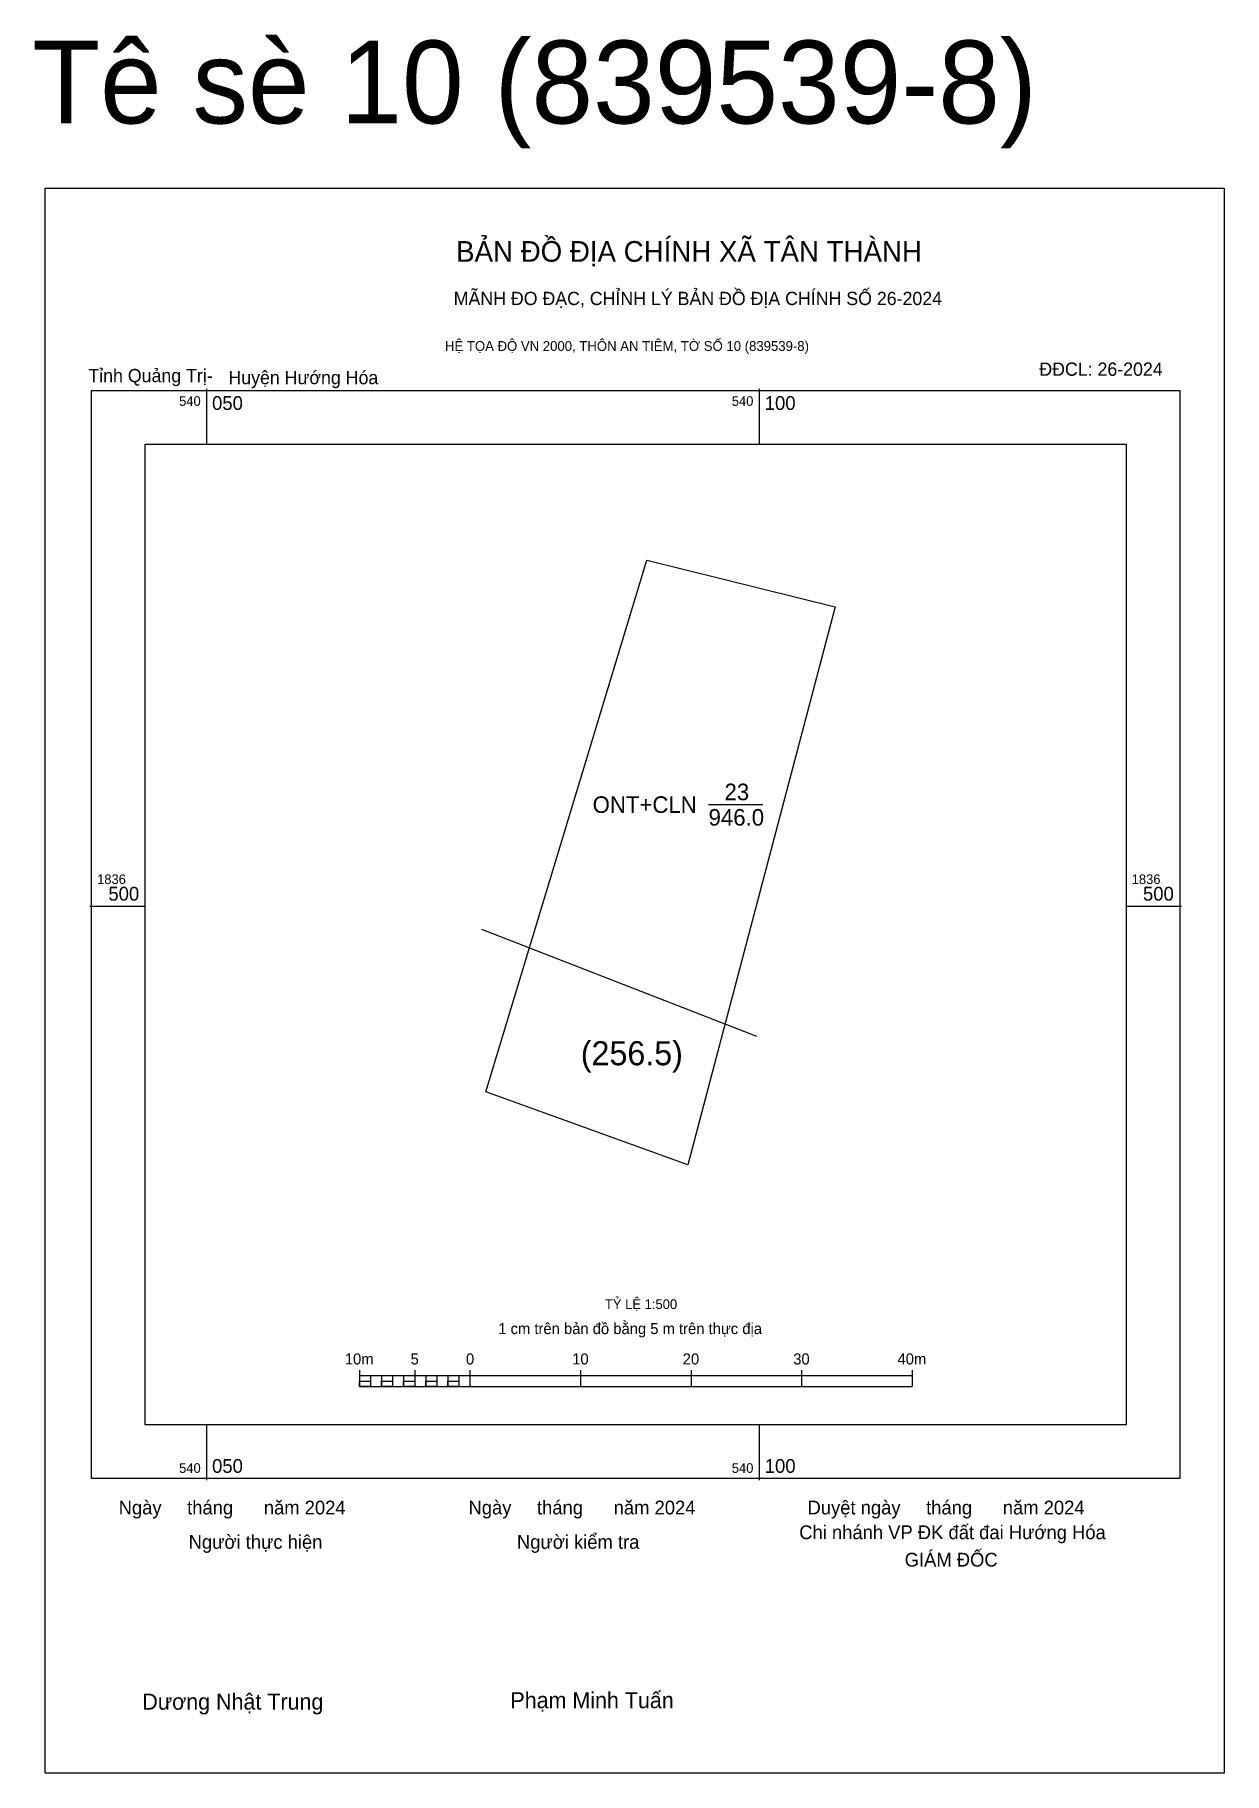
# Model space of a CAD drawing. Extents: x 540034 to 540142, y 1836422 to 1836579.
import ezdxf

# ---------------------------------------------------------------- set-up
doc = ezdxf.new("R2010")
doc.units = 0
for name, color, linetype in [('Level 10', 7, 'Continuous'), ('Level 13', 7, 'Continuous'), ('Level 15', 7, 'Continuous'), ('Level 27', 7, 'Continuous'), ('Level 30', 7, 'Continuous'), ('Level 6', 7, 'Continuous'), ('Level 62', 7, 'Continuous'), ('Level 63', 7, 'Continuous'), ('Level 9', 7, 'Continuous')]:
    doc.layers.add(name, color=color, linetype=linetype)

msp = doc.modelspace()

# ---------------------------------------------------------------- linework, layer by layer
at = {"layer": 'Level 10'}
msp.add_line((540074.87, 1836497.92), (540099.75, 1836488.23), dxfattribs=at)
msp.add_lwpolyline([(540089.83, 1836531.3), (540106.87, 1836527.1), (540093.55, 1836476.58), (540075.28, 1836483.19)], close=True, dxfattribs=at)
at = {"layer": 'Level 15'}
msp.add_lwpolyline([(540035.39, 1836564.98), (540142.07, 1836564.98), (540142.07, 1836421.53), (540035.39, 1836421.53)], close=True, dxfattribs=at)
at = {"layer": 'Level 27'}
for p, q in [((540089.83, 1836531.3), (540089.83, 1836531.3)), ((540089.83, 1836531.3), (540089.83, 1836531.3)), ((540106.87, 1836527.1), (540106.87, 1836527.1)), ((540075.28, 1836483.19), (540075.28, 1836483.19))]:
    msp.add_line(p, q, dxfattribs=at)
at = {"layer": 'Level 30'}
msp.add_line((540095.42, 1836509.19), (540100.33, 1836509.19), dxfattribs=at)
at = {"layer": 'Level 62'}
msp.add_lwpolyline([(540044.45, 1836541.81), (540133.2, 1836541.81), (540133.2, 1836453.06), (540044.45, 1836453.06)], close=True, dxfattribs=at)
at = {"layer": 'Level 63'}
for p, q in [((540050, 1836546.81), (540050, 1836541.81)), ((540100, 1836546.81), (540100, 1836541.81)), ((540039.45, 1836500), (540044.45, 1836500)), ((540133.2, 1836500), (540138.2, 1836500)), ((540063.83, 1836458.02), (540063.83, 1836456.52)), ((540063.83, 1836457.52), (540113.83, 1836457.52)), ((540064.83, 1836457.52), (540064.83, 1836456.52)), ((540065.83, 1836457.52), (540065.83, 1836456.52)), ((540066.83, 1836457.52), (540066.83, 1836456.52)), ((540067.83, 1836457.52), (540067.83, 1836456.52)), ((540068.83, 1836458.02), (540068.83, 1836456.52)), ((540068.83, 1836457.52), (540068.83, 1836456.52)), ((540069.83, 1836457.52), (540069.83, 1836456.52)), ((540070.83, 1836457.52), (540070.83, 1836456.52)), ((540071.83, 1836457.52), (540071.83, 1836456.52)), ((540072.83, 1836457.52), (540072.83, 1836456.52)), ((540073.83, 1836458.02), (540073.83, 1836456.52)), ((540073.83, 1836457.52), (540073.83, 1836456.52)), ((540083.83, 1836458.02), (540083.83, 1836456.52)), ((540093.83, 1836458.02), (540093.83, 1836456.52)), ((540103.83, 1836458.02), (540103.83, 1836456.52)), ((540113.83, 1836458.02), (540113.83, 1836456.52)), ((540063.83, 1836456.52), (540113.83, 1836456.52)), ((540050, 1836453.06), (540050, 1836448.06)), ((540100, 1836453.06), (540100, 1836448.06))]:
    msp.add_line(p, q, dxfattribs=at)
for points in [[(540039.6, 1836546.66), (540138.05, 1836546.66), (540138.05, 1836448.21), (540039.6, 1836448.21)], [(540063.83, 1836457.02), (540064.83, 1836457.02), (540064.83, 1836456.52), (540063.83, 1836456.52)], [(540063.83, 1836457.02), (540064.83, 1836457.02), (540064.83, 1836456.52), (540063.83, 1836456.52)], [(540065.83, 1836457.02), (540066.83, 1836457.02), (540066.83, 1836456.52), (540065.83, 1836456.52)], [(540067.83, 1836457.02), (540068.83, 1836457.02), (540068.83, 1836456.52), (540067.83, 1836456.52)], [(540069.83, 1836457.02), (540070.83, 1836457.02), (540070.83, 1836456.52), (540069.83, 1836456.52)], [(540071.83, 1836457.02), (540072.83, 1836457.02), (540072.83, 1836456.52), (540071.83, 1836456.52)]]:
    msp.add_lwpolyline(points, close=True, dxfattribs=at)

# ---------------------------------------------------------------- texts
at = {"layer": 'Level 10'}
msp.add_text('(256.5)', height=2.18, dxfattribs=at).set_placement((540083.86, 1836485.6))
at = {"layer": 'Level 13'}
for s, p in [('23', (540096.86, 1836509.59)), ('ONT+CLN', (540084.93, 1836508.44)), ('946.0', (540095.42, 1836507.29))]:
    msp.add_text(s, height=1.5, dxfattribs=at).set_placement(p)
at = {"layer": 'Level 6'}
msp.add_text('TỶ LỆ 1:500', height=0.879, dxfattribs=at).set_placement((540086.04, 1836463.54))
at = {"layer": 'Level 63'}
for s, height, p in [('Tê sè 10 (839539-8)', 7.5, (540034.24, 1836570.84)), ('BẢN ĐỒ ĐỊA CHÍNH XÃ TÂN THÀNH', 1.8718, (540072.58, 1836558.32)), ('MÃNH ĐO ĐẠC, CHỈNH LÝ BẢN ĐỒ ĐỊA CHÍNH SỐ 26-2024', 1.2011, (540072.36, 1836554.4)), ('HỆ TỌA ĐỘ VN 2000, THÔN AN TIÊM, TỜ SỐ 10 (839539-8)', 0.8891, (540071.57, 1836550.25)), ('540', 0.875, (540047.52, 1836545.28)), ('050', 1.25, (540050.5, 1836544.91)), ('540', 0.875, (540097.52, 1836545.28)), ('100', 1.25, (540100.5, 1836544.91)), ('1836', 0.875, (540040.1, 1836502)), ('1836', 0.875, (540133.7, 1836502)), ('500', 1.25, (540041.12, 1836500.5)), ('500', 1.25, (540134.72, 1836500.5)), ('D', 0.00501, (540075.28, 1836483.19)), ('D', 0.00501, (540075.28, 1836483.19)), ('D', 0.00501, (540075.28, 1836483.19)), ('D', 0.00501, (540075.28, 1836483.19)), ('D', 0.00501, (540075.28, 1836483.19)), ('D', 0.00501, (540075.28, 1836483.19)), ('1 cm trên bản đồ bằng 5 m trên thực địa', 1, (540076.39, 1836461.27)), ('10m', 1, (540062.51, 1836458.52)), ('5', 1, (540068.46, 1836458.52)), ('0', 1, (540073.47, 1836458.52)), ('10', 1, (540083.08, 1836458.52)), ('20', 1, (540093.08, 1836458.52)), ('30', 1, (540103.08, 1836458.52)), ('40m', 1, (540112.51, 1836458.52)), ('540', 0.875, (540047.52, 1836448.71)), ('050', 1.25, (540050.5, 1836448.71)), ('540', 0.875, (540097.52, 1836448.71)), ('100', 1.25, (540100.5, 1836448.71)), ('Ngày     tháng      năm 2024', 1.2442, (540042.05, 1836444.95)), ('Ngày     tháng      năm 2024', 1.2442, (540073.7, 1836444.95)), ('Duyệt ngày     tháng      năm 2024', 1.2442, (540104.37, 1836444.95)), ('Người thực hiện', 1.2442, (540048.38, 1836441.84)), ('Người kiểm tra', 1.2442, (540078.08, 1836441.84)), ('Chi nhánh VP ĐK đất đai Hướng Hóa', 1.2442, (540103.62, 1836442.71)), ('GIÁM ĐỐC', 1.244, (540113.16, 1836440.23)), ('Phạm Minh Tuấn', 1.4512, (540077.49, 1836427.41)), ('Dương Nhật Trung', 1.4512, (540044.19, 1836427.28))]:
    msp.add_text(s, height=height, dxfattribs=at).set_placement(p)
at = {"layer": 'Level 9'}
for s, p in [('Tỉnh Quảng Trị-', (540039.31, 1836547.42)), ('Huyện Hướng Hóa', (540051.98, 1836547.24)), ('ĐĐCL: 26-2024', (540125.34, 1836548))]:
    msp.add_text(s, height=1.2011, dxfattribs=at).set_placement(p)

doc.saveas('drawing.dxf')
